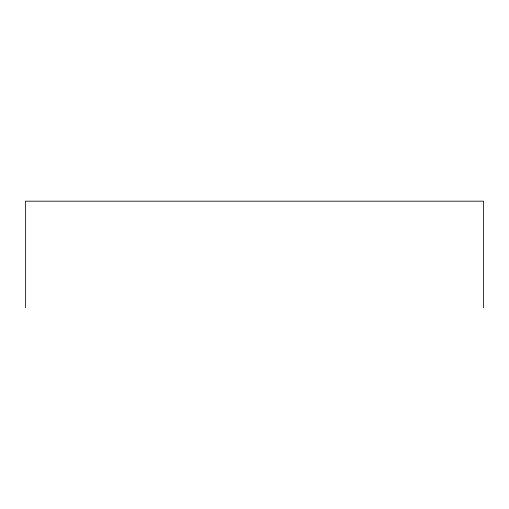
<?xml version="1.0" encoding="UTF-8"?>
<svg xmlns="http://www.w3.org/2000/svg" width="509" height="509" viewBox="0 0 509 509"><rect width="100%" height="100%" fill="white"/><g stroke="black" fill="none" stroke-linecap="round" stroke-linejoin="round"><path stroke-width="0.76" d="M483.55 307.818L483.55 201.182L25.45 201.182L25.45 307.818"/></g></svg>
